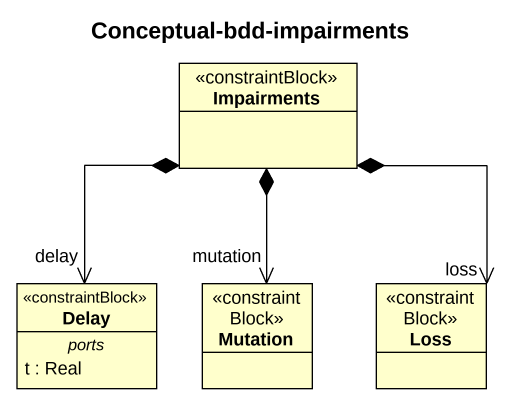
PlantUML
@startuml
title Conceptual-bdd-impairments
hide circle
hide empty members
class Impairments <<constraintBlock>>
class Delay <<constraintBlock>> {
  -- ports --
  t : Real
}
class Mutation <<constraintBlock>>
class Loss <<constraintBlock>>
Impairments *--> "delay" Delay
Impairments *--> "mutation" Mutation
Impairments *--> "loss" Loss
@enduml
